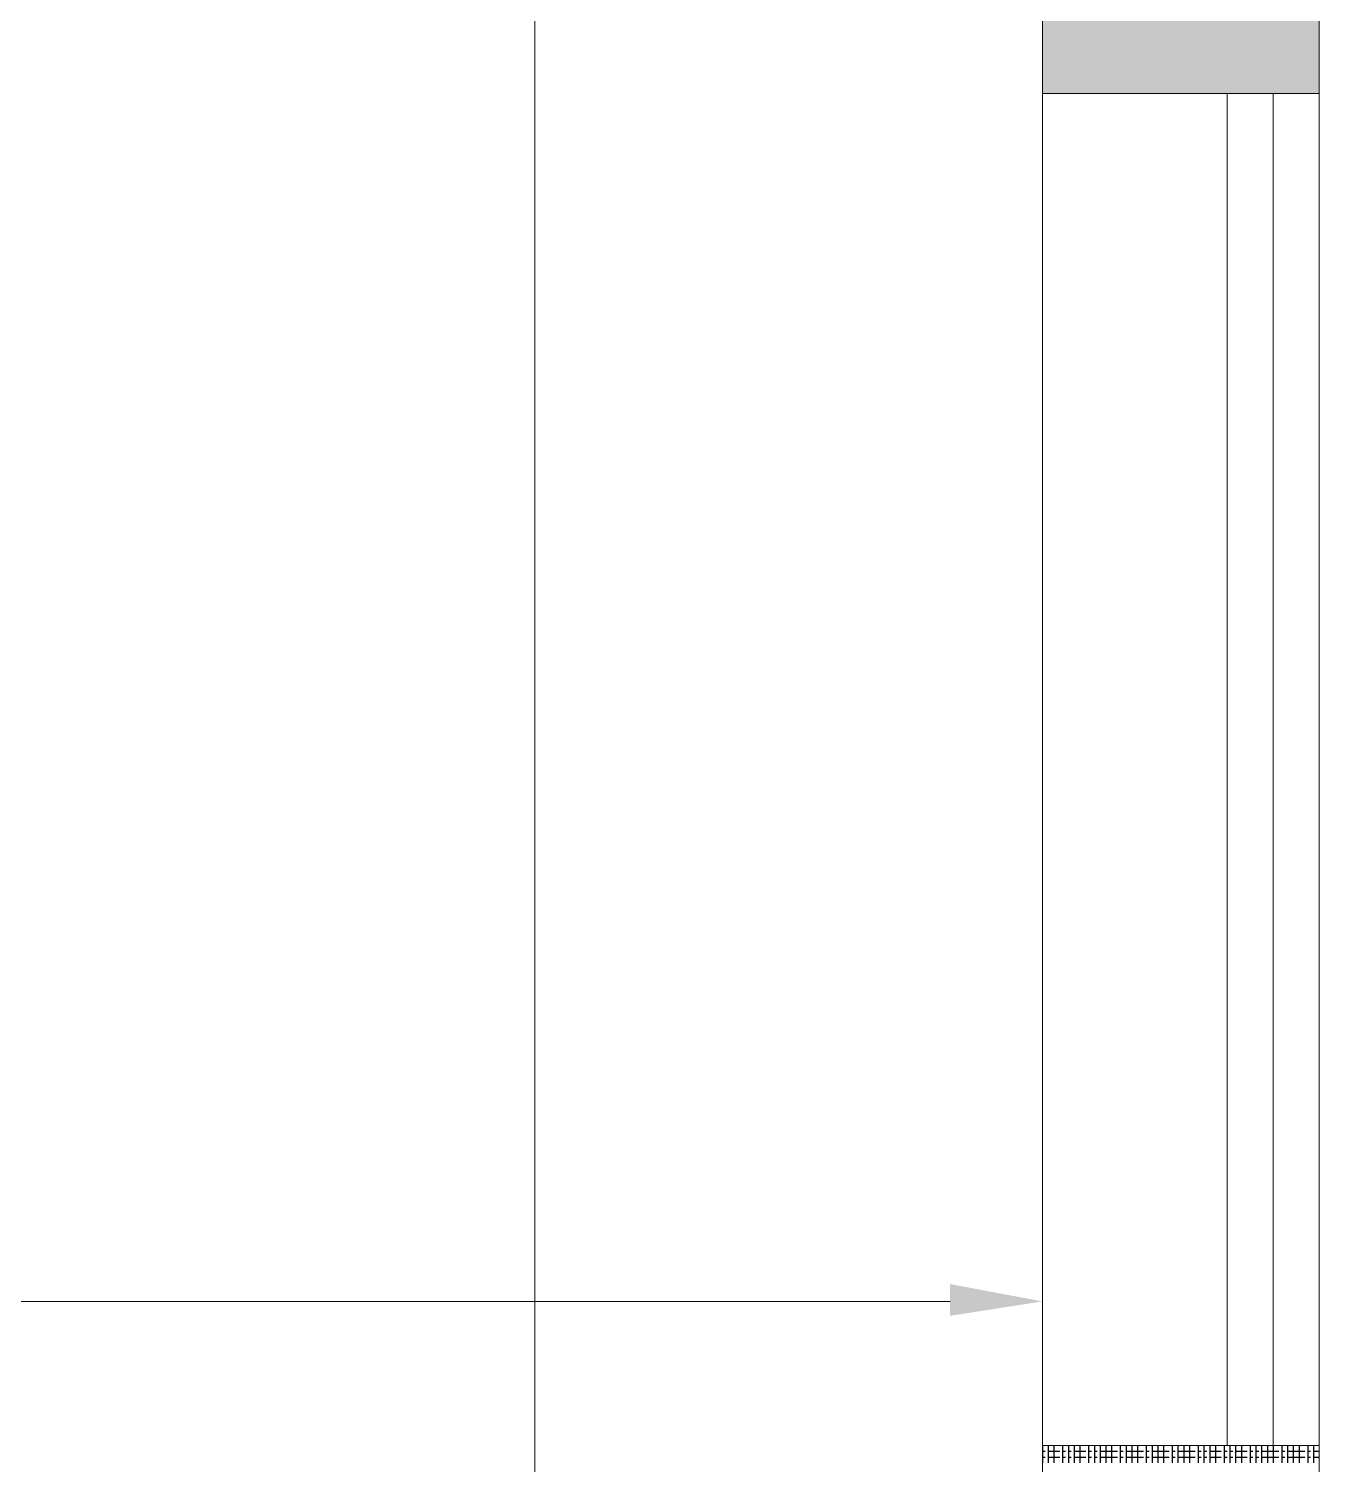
# Model space of a CAD drawing. Header units: millimetres. Extents: x -5841 to 140562, y 1006 to 102310.
# Drawn here: x 76373 to 77769, y 59304 to 60857 of the extents above; entities that cross this region are included whole.
import ezdxf

# ---------------------------------------------------------------- set-up
doc = ezdxf.new("R2010")
doc.units = ezdxf.units.MM
doc.header["$LTSCALE"] = 10
doc.layers.add('PDF17_0', color=7, linetype='Continuous')
doc.layers.add('PDF17_KD - WALL - LOADBEARING', color=7, linetype='Continuous', true_color=0x939598)

msp = doc.modelspace()

# ---------------------------------------------------------------- linework, layer by layer
at = {"layer": 'PDF17_0', "lineweight": 0}
for points in [[(76327.76435, 58875.10169), (76128.17296, 59074.69308), (74653.06783, 59074.69308), (74453.47644, 58875.10169), (74453.47644, 59174.48878), (77469.17762, 59174.48878), (77469.17762, 61008.23469), (77469.17762, 61329.45209), (77540.90578, 61329.45209), (77540.90578, 62580.0169)], [(75613.6014, 58875.10169), (77768.56471, 58875.10169), (77768.56471, 61008.23469), (77768.56471, 62580.0169)], [(76920.3013, 59274.28447), (76920.3013, 62152.76658)], [(77768.56471, 60808.6433), (77768.56471, 59074.69308), (77568.97332, 58875.10169)], [(77768.56471, 60786.81299), (77469.17762, 60786.81299)], [(77668.76902, 60786.81299), (77668.76902, 59324.18232)], [(77718.66686, 60786.81299), (77718.66686, 59324.18232)], [(77369.38193, 59480.1131), (73764.26241, 59480.1131)], [(77469.17762, 59480.1131), (77469.17762, 59174.48878), (76920.3013, 59174.48878)], [(77768.56471, 59324.18232), (77469.17762, 59324.18232)]]:
    msp.add_lwpolyline(points, dxfattribs=at)
msp.add_lwpolyline([(77768.56471, 61008.23469), (69289.04917, 61008.23469), (69285.93056, 59873.05865), (69610.26657, 59873.05865), (69610.26657, 58875.10169), (77768.56471, 58875.10169)], close=True, dxfattribs=at)
at = {"layer": 'PDF17_0', "color": 0, "lineweight": 30, "true_color": 0x636466}
for points in [[(77469.17762, 59324.18232), (77469.17762, 59317.94509), (77469.17762, 59311.70786), (77469.17762, 59305.47063)], [(77475.41485, 59324.18232), (77475.41485, 59317.94509), (77475.41485, 59311.70786), (77475.41485, 59305.47063)], [(77481.65209, 59324.18232), (77481.65209, 59317.94509), (77481.65209, 59311.70786), (77481.65209, 59305.47063)], [(77491.00793, 59324.18232), (77491.00793, 59317.94509), (77491.00793, 59311.70786), (77491.00793, 59305.47063)], [(77497.24516, 59324.18232), (77497.24516, 59317.94509), (77497.24516, 59311.70786), (77497.24516, 59305.47063)], [(77503.48239, 59324.18232), (77503.48239, 59317.94509), (77503.48239, 59311.70786), (77503.48239, 59305.47063)], [(77509.71962, 59324.18232), (77509.71962, 59317.94509), (77509.71962, 59311.70786), (77509.71962, 59305.47063)], [(77519.07547, 59324.18232), (77519.07547, 59317.94509), (77519.07547, 59311.70786), (77519.07547, 59305.47063)], [(77525.3127, 59324.18232), (77525.3127, 59317.94509), (77525.3127, 59311.70786), (77525.3127, 59305.47063)], [(77531.54993, 59324.18232), (77531.54993, 59317.94509), (77531.54993, 59311.70786), (77531.54993, 59305.47063)], [(77537.78716, 59324.18232), (77537.78716, 59317.94509), (77537.78716, 59311.70786), (77537.78716, 59305.47063)], [(77544.0244, 59324.18232), (77544.0244, 59317.94509), (77544.0244, 59311.70786), (77544.0244, 59305.47063)], [(77553.38024, 59324.18232), (77553.38024, 59317.94509), (77553.38024, 59311.70786), (77553.38024, 59305.47063)], [(77559.61747, 59324.18232), (77559.61747, 59317.94509), (77559.61747, 59311.70786), (77559.61747, 59305.47063)], [(77565.8547, 59324.18232), (77565.8547, 59317.94509), (77565.8547, 59311.70786), (77565.8547, 59305.47063)], [(77572.09193, 59324.18232), (77572.09193, 59317.94509), (77572.09193, 59311.70786), (77572.09193, 59305.47063)], [(77581.44778, 59324.18232), (77581.44778, 59317.94509), (77581.44778, 59311.70786), (77581.44778, 59305.47063)], [(77587.68501, 59324.18232), (77587.68501, 59317.94509), (77587.68501, 59311.70786), (77587.68501, 59305.47063)], [(77593.92224, 59324.18232), (77593.92224, 59317.94509), (77593.92224, 59311.70786), (77593.92224, 59305.47063)], [(77600.15947, 59324.18232), (77600.15947, 59317.94509), (77600.15947, 59311.70786), (77600.15947, 59305.47063)], [(77609.51532, 59324.18232), (77609.51532, 59317.94509), (77609.51532, 59311.70786), (77609.51532, 59305.47063)], [(77615.75255, 59324.18232), (77615.75255, 59317.94509), (77615.75255, 59311.70786), (77615.75255, 59305.47063)], [(77621.98978, 59324.18232), (77621.98978, 59317.94509), (77621.98978, 59311.70786), (77621.98978, 59305.47063)], [(77628.22701, 59324.18232), (77628.22701, 59317.94509), (77628.22701, 59311.70786), (77628.22701, 59305.47063)], [(77637.58286, 59324.18232), (77637.58286, 59317.94509), (77637.58286, 59311.70786), (77637.58286, 59305.47063)], [(77643.82009, 59324.18232), (77643.82009, 59317.94509), (77643.82009, 59311.70786), (77643.82009, 59305.47063)], [(77650.05732, 59324.18232), (77650.05732, 59317.94509), (77650.05732, 59311.70786), (77650.05732, 59305.47063)], [(77656.29455, 59324.18232), (77656.29455, 59317.94509), (77656.29455, 59311.70786), (77656.29455, 59305.47063)], [(77665.6504, 59324.18232), (77665.6504, 59317.94509), (77665.6504, 59311.70786), (77665.6504, 59305.47063)], [(77671.88763, 59324.18232), (77671.88763, 59317.94509), (77671.88763, 59311.70786), (77671.88763, 59305.47063)], [(77678.12486, 59324.18232), (77678.12486, 59317.94509), (77678.12486, 59311.70786), (77678.12486, 59305.47063)], [(77684.36209, 59324.18232), (77684.36209, 59317.94509), (77684.36209, 59311.70786), (77684.36209, 59305.47063)], [(77693.71794, 59324.18232), (77693.71794, 59317.94509), (77693.71794, 59311.70786), (77693.71794, 59305.47063)], [(77699.95517, 59324.18232), (77699.95517, 59317.94509), (77699.95517, 59311.70786), (77699.95517, 59305.47063)], [(77706.1924, 59324.18232), (77706.1924, 59317.94509), (77706.1924, 59311.70786), (77706.1924, 59305.47063)], [(77712.42963, 59324.18232), (77712.42963, 59317.94509), (77712.42963, 59311.70786), (77712.42963, 59305.47063)], [(77718.66686, 59324.18232), (77718.66686, 59317.94509), (77718.66686, 59311.70786), (77718.66686, 59305.47063)], [(77728.02271, 59324.18232), (77728.02271, 59317.94509), (77728.02271, 59311.70786), (77728.02271, 59305.47063)], [(77734.25994, 59324.18232), (77734.25994, 59317.94509), (77734.25994, 59311.70786), (77734.25994, 59305.47063)], [(77740.49717, 59324.18232), (77740.49717, 59317.94509), (77740.49717, 59311.70786), (77740.49717, 59305.47063)], [(77746.7344, 59324.18232), (77746.7344, 59317.94509), (77746.7344, 59311.70786), (77746.7344, 59305.47063)], [(77756.09025, 59324.18232), (77756.09025, 59317.94509), (77756.09025, 59311.70786), (77756.09025, 59305.47063)], [(77762.32748, 59324.18232), (77762.32748, 59317.94509), (77762.32748, 59311.70786), (77762.32748, 59305.47063)], [(77469.17762, 59317.94509), (77472.29624, 59317.94509)], [(77469.17762, 59311.70786), (77472.29624, 59311.70786)], [(77475.41485, 59317.94509), (77481.65209, 59317.94509), (77487.88932, 59317.94509)], [(77475.41485, 59311.70786), (77481.65209, 59311.70786), (77487.88932, 59311.70786)], [(77491.00793, 59317.94509), (77494.12655, 59317.94509)], [(77491.00793, 59311.70786), (77494.12655, 59311.70786)], [(77497.24516, 59317.94509), (77500.36378, 59317.94509)], [(77497.24516, 59311.70786), (77500.36378, 59311.70786)], [(77503.48239, 59317.94509), (77509.71962, 59317.94509), (77515.95686, 59317.94509)], [(77503.48239, 59311.70786), (77509.71962, 59311.70786), (77515.95686, 59311.70786)], [(77519.07547, 59317.94509), (77522.19409, 59317.94509)], [(77519.07547, 59311.70786), (77522.19409, 59311.70786)], [(77525.3127, 59317.94509), (77528.43132, 59317.94509)], [(77525.3127, 59311.70786), (77528.43132, 59311.70786)], [(77531.54993, 59317.94509), (77537.78716, 59317.94509), (77544.0244, 59317.94509), (77550.26163, 59317.94509)], [(77531.54993, 59311.70786), (77537.78716, 59311.70786), (77544.0244, 59311.70786), (77550.26163, 59311.70786)], [(77553.38024, 59317.94509), (77556.49886, 59317.94509)], [(77553.38024, 59311.70786), (77556.49886, 59311.70786)], [(77559.61747, 59317.94509), (77565.8547, 59317.94509), (77572.09193, 59317.94509), (77578.32917, 59317.94509)], [(77559.61747, 59311.70786), (77565.8547, 59311.70786), (77572.09193, 59311.70786), (77578.32917, 59311.70786)], [(77581.44778, 59317.94509), (77584.5664, 59317.94509)], [(77581.44778, 59311.70786), (77584.5664, 59311.70786)], [(77587.68501, 59317.94509), (77593.92224, 59317.94509), (77600.15947, 59317.94509), (77606.39671, 59317.94509)], [(77587.68501, 59311.70786), (77593.92224, 59311.70786), (77600.15947, 59311.70786), (77606.39671, 59311.70786)], [(77609.51532, 59317.94509), (77612.63394, 59317.94509)], [(77609.51532, 59311.70786), (77612.63394, 59311.70786)], [(77615.75255, 59317.94509), (77621.98978, 59317.94509), (77628.22701, 59317.94509), (77634.46424, 59317.94509)], [(77615.75255, 59311.70786), (77621.98978, 59311.70786), (77628.22701, 59311.70786), (77634.46424, 59311.70786)], [(77637.58286, 59317.94509), (77640.70148, 59317.94509)], [(77637.58286, 59311.70786), (77640.70148, 59311.70786)], [(77643.82009, 59317.94509), (77646.93871, 59317.94509)], [(77643.82009, 59311.70786), (77646.93871, 59311.70786)], [(77650.05732, 59317.94509), (77656.29455, 59317.94509), (77662.53178, 59317.94509)], [(77650.05732, 59311.70786), (77656.29455, 59311.70786), (77662.53178, 59311.70786)], [(77665.6504, 59317.94509), (77668.76902, 59317.94509)], [(77665.6504, 59311.70786), (77668.76902, 59311.70786)], [(77671.88763, 59317.94509), (77675.00625, 59317.94509)], [(77671.88763, 59311.70786), (77675.00625, 59311.70786)], [(77678.12486, 59317.94509), (77684.36209, 59317.94509), (77690.59932, 59317.94509)], [(77678.12486, 59311.70786), (77684.36209, 59311.70786), (77690.59932, 59311.70786)], [(77693.71794, 59317.94509), (77696.83655, 59317.94509)], [(77693.71794, 59311.70786), (77696.83655, 59311.70786)], [(77699.95517, 59317.94509), (77703.07379, 59317.94509)], [(77699.95517, 59311.70786), (77703.07379, 59311.70786)], [(77706.1924, 59317.94509), (77712.42963, 59317.94509), (77718.66686, 59317.94509), (77724.90409, 59317.94509)], [(77706.1924, 59311.70786), (77712.42963, 59311.70786), (77718.66686, 59311.70786), (77724.90409, 59311.70786)], [(77728.02271, 59317.94509), (77731.14133, 59317.94509)], [(77728.02271, 59311.70786), (77731.14133, 59311.70786)], [(77734.25994, 59317.94509), (77740.49717, 59317.94509), (77746.7344, 59317.94509), (77752.97163, 59317.94509)], [(77734.25994, 59311.70786), (77740.49717, 59311.70786), (77746.7344, 59311.70786), (77752.97163, 59311.70786)], [(77756.09025, 59317.94509), (77759.20886, 59317.94509)], [(77756.09025, 59311.70786), (77759.20886, 59311.70786)], [(77762.32748, 59317.94509), (77768.56471, 59317.94509)], [(77762.32748, 59311.70786), (77768.56471, 59311.70786)]]:
    msp.add_lwpolyline(points, dxfattribs=at)
at = {"layer": 'PDF17_0', "transparency": 33554559}
msp.add_solid([(77369.38193, 59498.82479), (77369.38193, 59464.52002), (77469.17762, 59480.1131)], dxfattribs=at)
at = {"layer": 'PDF17_KD - WALL - LOADBEARING', "color": 0, "true_color": 0x636466, "transparency": 33554559}
for points in [[(77768.56471, 60786.81299), (77768.56471, 61008.23469), (77469.17762, 60786.81299)], [(77768.56471, 61008.23469), (77469.17762, 60786.81299), (77469.17762, 61008.23469)]]:
    msp.add_solid(points, dxfattribs=at)

doc.saveas('drawing.dxf')
